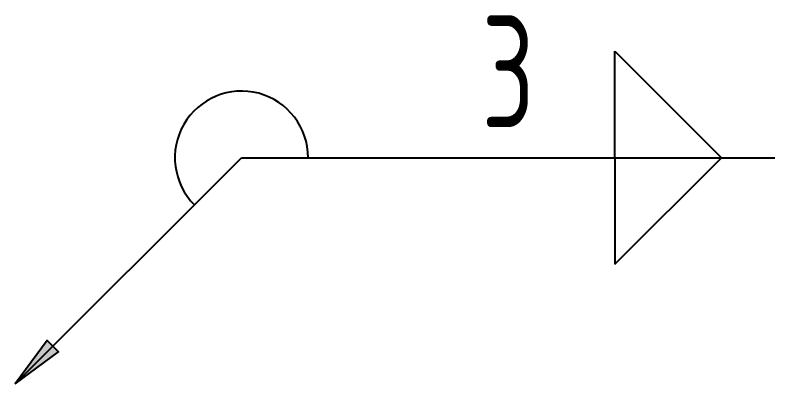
# Model space of a CAD drawing. Extents: x 69728788 to 150676229, y 20333219 to 43663798.
# Drawn here: x 149071087 to 149072511, y 42569569 to 42570261 of the extents above; entities that cross this region are included whole.
import ezdxf
from ezdxf.enums import TextEntityAlignment as Align

# ---------------------------------------------------------------- set-up
doc = ezdxf.new("R2010")
doc.units = 0
doc.header["$LTSCALE"] = 1000
doc.header["$MEASUREMENT"] = 0
doc.layers.add('焊缝标注', color=253, linetype='CONTINUOUS')
doc.styles.add('PkpmHz', font='Pkpmeng', dxfattribs={"width": 0.7, "bigfont": 'hztxt'})

msp = doc.modelspace()

# ---------------------------------------------------------------- hatches: boundary and pattern name
at = {"layer": '焊缝标注'}
msp.add_hatch(color=256, dxfattribs=at).paths.add_polyline_path([(149071086.7, 42569569.2), (149071168.1, 42569629.3), (149071146.9, 42569650.5)])

# ---------------------------------------------------------------- linework, layer by layer
at = {"layer": '焊缝标注', "ltscale": 100}
for p, q in [((149072211.2, 42570193.3), (149072411.2, 42569993.3)), ((149072211.2, 42569993.3), (149072211.2, 42570193.3)), ((149071086.7, 42569569.2), (149071511.2, 42569993.3)), ((149071511.2, 42569993.3), (149072511.2, 42569993.3)), ((149072211.2, 42569793.3), (149072411.2, 42569993.3)), ((149072211.2, 42569993.3), (149072211.2, 42569793.3))]:
    msp.add_line(p, q, dxfattribs=at)
at = {"layer": '焊缝标注', "linetype": 'Continuous'}
msp.add_lwpolyline([(149071086.7, 42569569.2), (149071168.1, 42569629.3), (149071146.9, 42569650.5)], close=True, dxfattribs=at)
at = {"layer": '焊缝标注', "ltscale": 100}
msp.add_arc((149071511.2, 42569993.3), 125, 0, 224.9772, dxfattribs=at)

# ---------------------------------------------------------------- texts
at = {"layer": '焊缝标注', "style": 'PkpmHz', "width": 0.71}
msp.add_text('3', height=210, dxfattribs=at).set_placement((149072011.2, 42570049.9), align=Align.CENTER)

doc.saveas('drawing.dxf')
